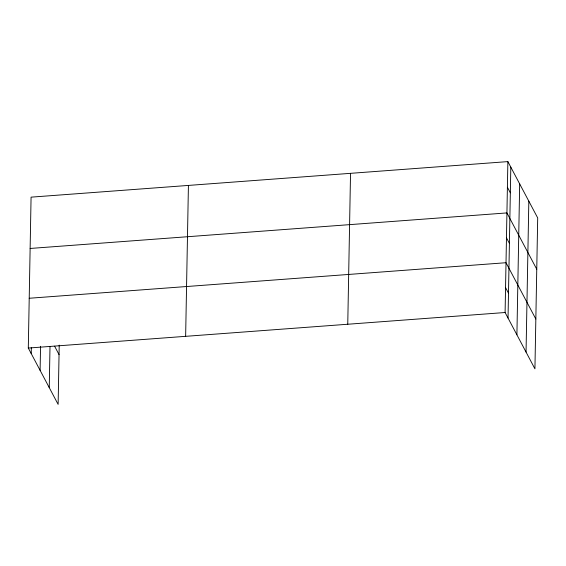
<?xml version="1.0" encoding="UTF-8"?>
<svg xmlns="http://www.w3.org/2000/svg" width="566" height="566" viewBox="0 0 566 566"><rect width="100%" height="100%" fill="white"/><g stroke="black" fill="none" stroke-linecap="round" stroke-linejoin="round"><path stroke-width="0.85" d="M59.218 345.147L58.128 404.393L28.3 348.062L31.073 197.152L507.872 161.607L537.7 217.938L534.927 368.848L505.098 312.517L507.872 161.607M31.229 353.601L31.342 347.588M40.108 370.362L40.547 346.321M49.249 387.632L50.006 346.42M185.641 336.331L188.421 185.422M347.757 324.247L350.531 173.338M508.035 318.057L510.808 167.14M516.907 334.817L519.68 183.908M526.047 352.087L528.828 201.171M30.132 248.46L506.931 212.915L536.759 269.246M29.213 298.261L506.018 262.716L535.839 319.047M28.3 348.062L505.098 312.517M507.405 187.261L510.334 192.801M506.471 237.819L509.407 243.352M505.558 287.62L508.487 293.153M54.605 346.215L59.041 354.592"/></g></svg>
